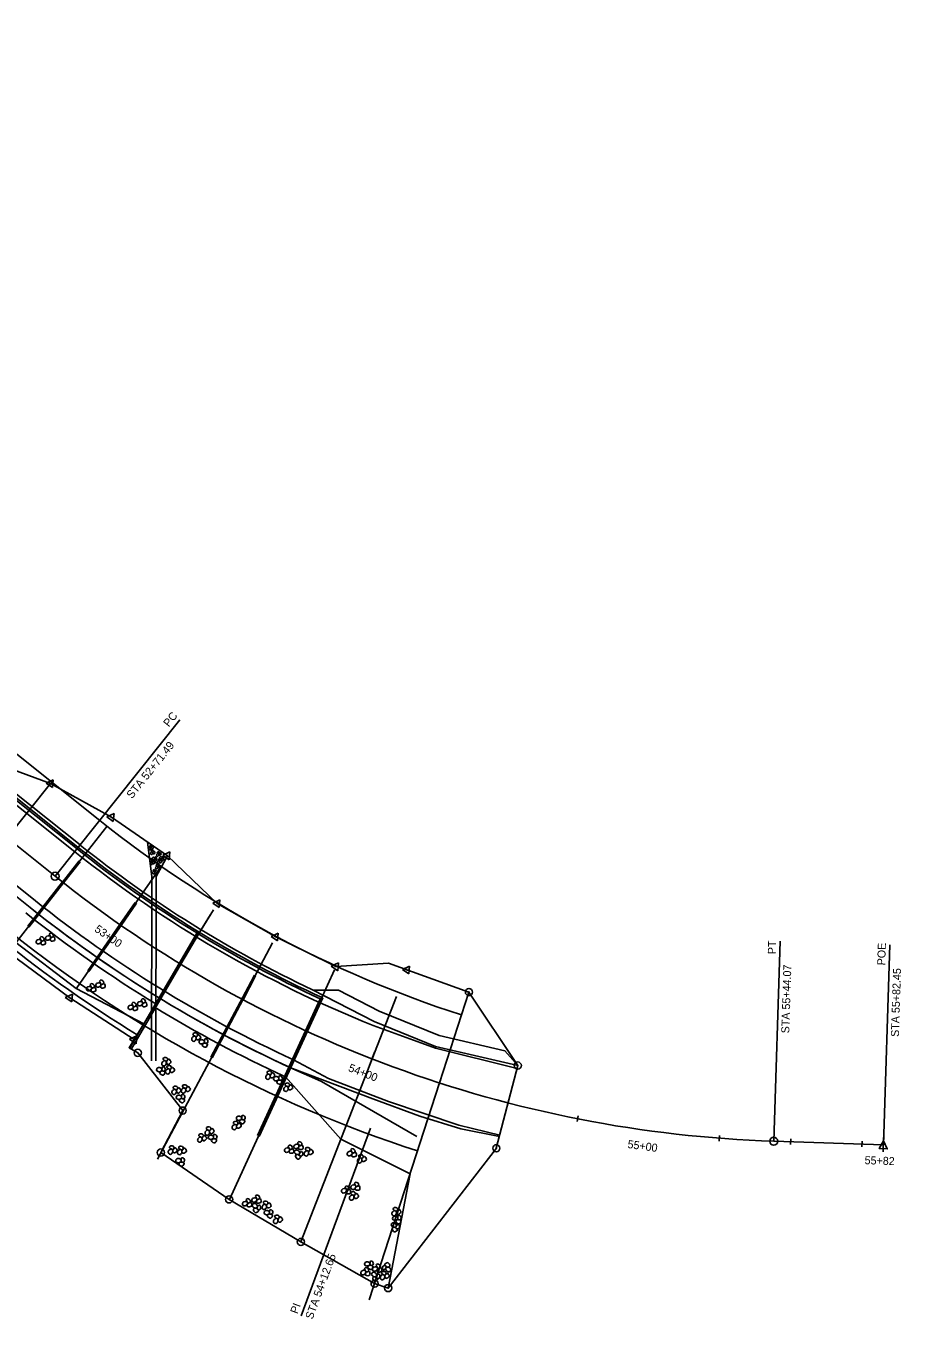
# Model space of a CAD drawing. Extents: x 1402746 to 1403514, y 558523 to 559048.
# Drawn here: x 1403207.5 to 1403513.8, y 558523.4 to 558975.9 of the extents above; entities that cross this region are included whole.
import ezdxf

# ---------------------------------------------------------------- set-up
doc = ezdxf.new("R2010")
doc.units = 0
for name, color, linetype in [('AC1_P', 7, 'Continuous'), ('AC1P_P', 7, 'Continuous'), ('AC1S_P_T', 7, 'Continuous'), ('AC1SC_P_T', 7, 'Continuous'), ('AC1SE_P_T', 7, 'Continuous'), ('DCP_P', 7, 'Continuous'), ('Default', 7, 'Continuous'), ('LASF_P', 7, 'Continuous'), ('Level 22', 7, 'Continuous'), ('Level 5', 7, 'Continuous'), ('NLC_P', 7, 'Continuous'), ('PE_P', 7, 'Continuous'), ('PET', 7, 'Continuous'), ('RCZ_P', 7, 'Continuous'), ('RGP_P', 7, 'Continuous')]:
    doc.layers.add(name, color=color, linetype=linetype)

# ---------------------------------------------------------------- blocks, each defined once
blk = doc.blocks.new('F')
at = {"layer": 'NLC_P'}
blk.add_line((0, 0), (0, 0), dxfattribs=at)
for radius in [1.25, 0.0833]:
    blk.add_circle((0, 0), radius, dxfattribs=at)
blk = doc.blocks.new('C')
at = {"layer": 'NLC_P'}
for p, q in [((-1.25, -0.72), (0, 1.44)), ((1.25, -0.72), (0, 1.44)), ((0, 0), (0, 0)), ((-1.25, -0.72), (1.25, -0.72))]:
    blk.add_line(p, q, dxfattribs=at)
blk.add_circle((0, 0), 0.0833, dxfattribs=at)
blk = doc.blocks.new('SF')
at = {"layer": 'Default'}
for points in [[(-0.074, 0.018), (-0.047, 0.048), (-0.01, 0.048), (0.001, 0.03), (0, 0.006), (-0.033, -0.005), (-0.064, -0.003), (-0.073, 0.019)], [(0.003, 0.031), (0.012, 0.05), (0.042, 0.047), (0.067, 0.032), (0.064, -0.005), (0.041, -0.032), (0.008, -0.016), (0.004, 0.032)], [(-0.037, -0.008), (-0.013, -0.004), (0.007, -0.016), (0.02, -0.062), (0.009, -0.085), (-0.023, -0.09), (-0.05, -0.054), (-0.036, -0.008)]]:
    blk.add_spline(points, degree=3, dxfattribs=at)

msp = doc.modelspace()

# ---------------------------------------------------------------- linework, layer by layer
at = {"layer": 'AC1_P'}
for p, q in [((1403084.86, 558798.61), (1403224.64, 558686.97)), ((1403077.99, 558790.01), (1403217.77, 558678.38)), ((1403469.17, 558585.7), (1403507.53, 558584.45))]:
    msp.add_line(p, q, dxfattribs=at)
msp.add_arc((1403482.99, 559010.47), 425, 231.3883, 268.1363, dxfattribs=at)
at = {"layer": 'AC1P_P'}
msp.add_lwpolyline([(1403507.57, 558585.85), (1403508.88, 558583), (1403506.08, 558583.09)], close=True, dxfattribs=at)
for centre in [(1403217.77, 558678.38), (1403469.17, 558585.7)]:
    msp.add_circle(centre, 1.4, dxfattribs=at)
at = {"layer": 'AC1S_P_T'}
for points in [[(1403221.14, 558676.99), (1403219.91, 558675.41)], [(1403242.06, 558663.4), (1403239.21, 558659.29)], [(1403262.1, 558648.56), (1403261.06, 558646.85)], [(1403283.76, 558636.2), (1403282.82, 558634.43)], [(1403306.1, 558625.13), (1403305.27, 558623.31)], [(1403329.55, 558616.8), (1403327.74, 558612.14)], [(1403352.56, 558607.03), (1403351.94, 558605.13)], [(1403376.5, 558600.06), (1403376, 558598.13)], [(1403400.81, 558594.51), (1403400.42, 558592.55)], [(1403450.2, 558587.74), (1403450.05, 558585.75)], [(1403475.13, 558586.5), (1403475.06, 558584.5)], [(1403500.11, 558585.69), (1403500.05, 558583.69)], [(1403507.61, 558586.95), (1403507.45, 558581.95)]]:
    msp.add_lwpolyline(points, dxfattribs=at)
at = {"layer": 'AC1SC_P_T'}
for points in [[(1403217.77, 558678.38), (1403261.46, 558733.08)], [(1403469.17, 558585.7), (1403471.45, 558655.66)], [(1403507.53, 558584.45), (1403509.8, 558654.41)]]:
    msp.add_lwpolyline(points, dxfattribs=at)
at = {"layer": 'AC1SE_P_T'}
msp.add_lwpolyline([(1403328.08, 558590.29), (1403303.87, 558524.61)], dxfattribs=at)
at = {"layer": 'DCP_P'}
for p, q in [((1403085.65, 558799.6), (1403225.43, 558687.97)), ((1403086.06, 558800.11), (1403225.84, 558688.48)), ((1403226.14, 558683.75), (1403220.33, 558676.35)), ((1403226.53, 558683.44), (1403220.72, 558676.05)), ((1403220.35, 558676.38), (1403208.19, 558660.88)), ((1403220.72, 558676.05), (1403208.55, 558660.55)), ((1403251.46, 558613.81), (1403251.63, 558678.27)), ((1403252.96, 558613.8), (1403253.13, 558678.27)), ((1403240.43, 558661.49), (1403245.79, 558669.21)), ((1403240.84, 558661.21), (1403246.2, 558668.93)), ((1403240.43, 558661.49), (1403229.19, 558645.31)), ((1403240.84, 558661.21), (1403229.6, 558645.02)), ((1403261.22, 558647.91), (1403267.74, 558659.08)), ((1403261.8, 558647.57), (1403268.31, 558658.74)), ((1403243.97, 558618.34), (1403261.22, 558647.91)), ((1403244.55, 558618), (1403261.8, 558647.57)), ((1403283.07, 558635.43), (1403287.48, 558643.73)), ((1403283.51, 558635.2), (1403287.92, 558643.49)), ((1403284.33, 558637.81), (1403272.26, 558615.13)), ((1403284.78, 558637.58), (1403272.7, 558614.89)), ((1403310.5, 558635.51), (1403288.53, 558587.64)), ((1403311.38, 558635.83), (1403289.14, 558587.37))]:
    msp.add_line(p, q, dxfattribs=at)
for radius, end in [(412.73, 245.2968), (412.07, 245.3893)]:
    msp.add_arc((1403482.99, 559010.47), radius, 231.3883, end, dxfattribs=at)
at = {"layer": 'LASF_P'}
for p, q in [((1403251.63, 558678.27), (1403250.14, 558690.31)), ((1403253.13, 558678.27), (1403257.05, 558685.58)), ((1403253.03, 558633.7), (1403252.41, 558632.68)), ((1403298.34, 558608.23), (1403317.69, 558586.35)), ((1403317.69, 558586.35), (1403341.97, 558574.3)), ((1403341.97, 558574.3), (1403334.3, 558534.32))]:
    msp.add_line(p, q, dxfattribs=at)
msp.add_lwpolyline([(1403166.72, 558688.95), (1403184.76, 558671.47), (1403204.07, 558655.2), (1403225.18, 558639.09), (1403248.81, 558626.79), (1403245.43, 558621.24)], dxfattribs=at)
for radius, start, end in [(441.4, 231.3883, 238.6023), (442.6, 238.6023, 245.343)]:
    msp.add_arc((1403482.99, 559010.47), radius, start, end, dxfattribs=at)
at = {"layer": 'Level 22'}
for p, q in [((1403216.21, 558710.86), (1403200.98, 558691.79)), ((1403235.9, 558695.78), (1403220.53, 558676.2)), ((1403240.63, 558661.35), (1403254.77, 558681.72)), ((1403220.53, 558676.2), (1403203.98, 558655.12)), ((1403273.14, 558666.65), (1403261.58, 558647.7)), ((1403261.58, 558647.7), (1403272.1, 558664.95)), ((1403240.63, 558661.35), (1403225.35, 558639.33)), ((1403293.81, 558655.09), (1403283.29, 558635.31)), ((1403261.58, 558647.7), (1403248.81, 558626.79)), ((1403315.46, 558645.6), (1403305.69, 558624.22)), ((1403362.54, 558637.87), (1403352.25, 558606.08)), ((1403283.29, 558635.31), (1403253.54, 558579.44)), ((1403337.23, 558636.36), (1403328.7, 558614.47)), ((1403305.69, 558624.22), (1403278.75, 558565.29)), ((1403328.7, 558614.47), (1403303.76, 558550.45)), ((1403352.25, 558606.08), (1403327.66, 558530.16))]:
    msp.add_line(p, q, dxfattribs=at)
at = {"layer": 'Level 5'}
msp.add_arc((1403482.99, 559010.47), 454, 231.3883, 238.6023, dxfattribs=at)
at = {"layer": 'NLC_P'}
msp.add_line((1403372.13, 558583.22), (1403379.64, 558612.16), dxfattribs=at)
for points in [[(1403216.21, 558710.86), (1403191.43, 558719.89), (1403171.9, 558735.49), (1403152.36, 558751.09), (1403132.83, 558766.7), (1403113.29, 558782.3), (1403093.76, 558797.9), (1403082.61, 558828.4), (1403065.4, 558843.99), (1403035, 558845.7), (1403013.25, 558858.73), (1403000.04, 558884.13), (1402996.41, 558891.65), (1402984.29, 558898.48), (1402980.37, 558900.53), (1402950.42, 558901.04), (1402929.04, 558914.48), (1402907.47, 558927.58), (1402885.68, 558940.35), (1402845.2, 558960.51), (1402816.01, 558974.96), (1402812.12, 558975.89), (1402790.89, 558960.35)], [(1403216.21, 558710.86), (1403237.46, 558699), (1403257.05, 558685.58)], [(1403294.94, 558657.21), (1403274.5, 558668.87), (1403257.05, 558685.58)], [(1403334.42, 558647.95), (1403316, 558646.78), (1403294.94, 558657.21)], [(1403201.38, 558651.82), (1403222.93, 558635.85), (1403245.43, 558621.24), (1403243.66, 558618.39), (1403246.7, 558616.6), (1403262.4, 558596.4), (1403254.76, 558581.73), (1403278.65, 558565.33), (1403303.76, 558550.45), (1403329.55, 558535.86), (1403334.3, 558534.32), (1403372.14, 558583.26)], [(1403379.64, 558612.16), (1403362.54, 558637.87), (1403334.42, 558647.95)]]:
    msp.add_lwpolyline(points, dxfattribs=at)
at = {"layer": 'PE_P'}
for p, q in [((1403086.73, 558800.95), (1403226.51, 558689.32)), ((1403069.26, 558779.07), (1403209.04, 558667.44))]:
    msp.add_line(p, q, dxfattribs=at)
for points in [[(1403307.87, 558638.65), (1403329.44, 558627.57), (1403350.88, 558618.88), (1403379.64, 558612.16)], [(1403308.08, 558638.54), (1403316.89, 558638.51), (1403331.11, 558631.21), (1403352.09, 558622.7), (1403375.13, 558617.32), (1403379.64, 558612.16)], [(1403299.89, 558611.48), (1403328.96, 558600.55), (1403345.32, 558594.44), (1403359.69, 558589.99), (1403373.19, 558587.31)]]:
    msp.add_lwpolyline(points, dxfattribs=at)
for radius, end in [(411, 244.7807), (439, 245.3596)]:
    msp.add_arc((1403482.99, 559010.47), radius, 231.3883, end, dxfattribs=at)
at = {"layer": 'PET'}
for p, q in [((1403084.86, 558798.61), (1403224.64, 558686.97)), ((1403071.13, 558781.42), (1403210.91, 558669.78))]:
    msp.add_line(p, q, dxfattribs=at)
for points in [[(1403329.01, 558626.17), (1403350.83, 558618.28), (1403379.37, 558611.13)], [(1403301.22, 558614.17), (1403313.45, 558607.59), (1403334.38, 558599.55), (1403359.01, 558591.25), (1403373.33, 558587.84)]]:
    msp.add_lwpolyline(points, dxfattribs=at)
for radius, end in [(414, 248.1652), (436, 245.3602)]:
    msp.add_arc((1403482.99, 559010.47), radius, 231.3883, end, dxfattribs=at)
at = {"layer": 'RCZ_P'}
msp.add_line((1403093.59, 558809.55), (1403233.38, 558697.91), dxfattribs=at)
for radius in [400, 450]:
    msp.add_arc((1403482.99, 559010.47), radius, 231.3883, 252.0837, dxfattribs=at)
at = {"layer": 'RGP_P'}
for p, q in [((1403086.52, 558765.28), (1403209.04, 558667.44)), ((1403310.98, 558606.58), (1403344.33, 558587.35))]:
    msp.add_line(p, q, dxfattribs=at)
msp.add_arc((1403482.99, 559010.47), 439, 231.3883, 246.9313, dxfattribs=at)

# ---------------------------------------------------------------- block references
at = {"layer": 'LASF_P'}
for p, xscale, yscale, rotation in [((1403251.34, 558688.37), 10.569177202534556, 10.569177202534558, -33.73947396709052), ((1403251.97, 558686.78), 10.569177202534556, 10.569177202534558, -33.73947396709052), ((1403251.92, 558683.23), 10.569177202534556, 10.569177202534558, -33.73947396709052), ((1403252.73, 558684.43), 10.569177202534558, 10.569177202534558, -97.15093709695222), ((1403254.08, 558686.23), 10.569177202534556, 10.569177202534558, -33.73947396709052), ((1403254.33, 558683.62), 10.569177202534556, 10.569177202534558, -33.73947396709052), ((1403255.26, 558684.6), 10.569177202534558, 10.569177202534558, -97.15093709695222), ((1403252.7, 558680.01), 10.569177202534556, 10.569177202534558, -33.73947396709052), ((1403253.72, 558681.79), 10.569177202534556, 10.569177202534558, -33.73947396709052), ((1403213.1, 558655.67), 21.138354405069112, 21.138354405069116, -65.48348873096828), ((1403216.37, 558656.94), 21.138354405069112, 21.138354405069116, -65.48348873096828), ((1403233.97, 558640.51), 21.138354405069112, 21.138354405069116, -65.48348873096828), ((1403230.7, 558639.24), 21.138354405069112, 21.138354405069116, -65.48348873096828), ((1403245.28, 558632.7), 21.138354405069112, 21.138354405069116, -65.48348873096828), ((1403248.55, 558633.97), 21.138354405069112, 21.138354405069116, -65.48348873096828), ((1403267.17, 558622.21), 21.138354405069112, 21.138354405069116, -33.73947396709052), ((1403270.03, 558620.05), 21.138354405069116, 21.138354405069116, -97.15093709695222), ((1403256.74, 558613.61), 21.138354405069112, 21.138354405069116, -33.73947396709052), ((1403255.18, 558610.31), 21.138354405069116, 21.138354405069116, -97.15093709695222), ((1403258.03, 558610.75), 21.138354405069112, 21.138354405069116, -33.73947396709052), ((1403293.08, 558608.9), 21.138354405069112, 21.138354405069116, -33.73947396709052), ((1403296.1, 558607.12), 21.138354405069116, 21.138354405069116, -97.15093709695222), ((1403299.39, 558604.68), 21.138354405069112, 21.138354405069116, -33.73947396709052), ((1403260.25, 558603.58), 21.138354405069112, 21.138354405069116, -33.73947396709052), ((1403262.01, 558600.62), 21.138354405069116, 21.138354405069116, -97.15093709695222), ((1403263.53, 558604.07), 21.138354405069112, 21.138354405069116, -33.73947396709052), ((1403281.33, 558591.29), 21.138354405069112, 21.138354405069116, -33.73947396709052), ((1403283.08, 558593.29), 21.138354405069116, 21.138354405069116, -97.15093709695222), ((1403269.25, 558586.9), 21.138354405069112, 21.138354405069116, -33.73947396709052), ((1403271.84, 558589.35), 21.138354405069112, 21.138354405069116, -33.73947396709052), ((1403273.23, 558586.62), 21.138354405069116, 21.138354405069116, -97.15093709695222), ((1403258.97, 558582.68), 21.138354405069112, 21.138354405069116, -33.73947396709052), ((1403262.19, 558582.55), 21.138354405069112, 21.138354405069116, -33.73947396709052), ((1403299.98, 558582.74), 21.138354405069112, 21.138354405069116, -65.48348873096828), ((1403303, 558580.94), 21.138354405069116, 21.138354405069116, -128.89495186082996), ((1403303.26, 558584.01), 21.138354405069112, 21.138354405069116, -65.48348873096828), ((1403303.26, 558584.01), 21.138354405069112, 21.138354405069116, -65.48348873096828), ((1403306.51, 558582.1), 21.138354405069112, 21.138354405069116, -33.73947396709052), ((1403306.51, 558582.1), 21.138354405069112, 21.138354405069116, -33.73947396709052), ((1403321.89, 558581.52), 21.138354405069112, 21.138354405069116, -65.48348873096828), ((1403261.87, 558578.44), 21.138354405069116, 21.138354405069116, -97.15093709695222), ((1403325.14, 558579.61), 21.138354405069112, 21.138354405069116, -33.73947396709052), ((1403319.88, 558568.5), 21.138354405069112, 21.138354405069116, -65.48348873096828), ((1403323.15, 558569.78), 21.138354405069112, 21.138354405069116, -65.48348873096828), ((1403285.27, 558564.01), 21.138354405069112, 21.138354405069116, -65.48348873096828), ((1403285.27, 558564.01), 21.138354405069112, 21.138354405069116, -65.48348873096828), ((1403288.54, 558565.28), 21.138354405069112, 21.138354405069116, -65.48348873096828), ((1403288.54, 558565.28), 21.138354405069112, 21.138354405069116, -65.48348873096828), ((1403291.79, 558563.37), 21.138354405069112, 21.138354405069116, -33.73947396709052), ((1403291.79, 558563.37), 21.138354405069112, 21.138354405069116, -33.73947396709052), ((1403322.39, 558566.65), 21.138354405069112, 21.138354405069116, -33.73947396709052), ((1403288.28, 558562.21), 21.138354405069116, 21.138354405069116, -128.89495186082996), ((1403288.28, 558562.21), 21.138354405069116, 21.138354405069116, -128.89495186082996), ((1403292.78, 558560.27), 21.138354405069116, 21.138354405069116, -97.15093709695222), ((1403292.78, 558560.27), 21.138354405069116, 21.138354405069116, -97.15093709695222), ((1403337.22, 558561.13), 21.138354405069112, 21.138354405069116, -33.73947396709052), ((1403295.79, 558558.46), 21.138354405069112, 21.138354405069116, -33.73947396709052), ((1403295.79, 558558.46), 21.138354405069112, 21.138354405069116, -33.73947396709052), ((1403336.85, 558555.49), 21.138354405069116, 21.138354405069116, -128.89495186082996), ((1403337.7, 558558.3), 21.138354405069116, 21.138354405069116, -97.15093709695222), ((1403327.95, 558542.33), 21.138354405069116, 21.138354405069116, -97.15093709695222), ((1403330.75, 558541.16), 21.138354405069112, 21.138354405069116, -65.48348873096828), ((1403333.74, 558541.71), 21.13835440506911, 21.138354405069112, 49.26157538451813), ((1403326.66, 558539.91), 21.138354405069112, 21.138354405069116, -65.48348873096828), ((1403329.98, 558538.16), 21.138354405069116, 21.138354405069116, -128.89495186082996), ((1403333.16, 558538.76), 21.138354405069112, 21.138354405069116, -33.73947396709052)]:
    msp.add_blockref('SF', p, dxfattribs=dict(at, xscale=xscale, yscale=yscale, rotation=rotation))
at = {"layer": 'NLC_P', "xscale": 1.1107690069282738, "yscale": 1.110769006928274, "rotation": -34.898581591204504}
for p in [(1403216.21, 558710.86), (1403237.46, 558699), (1403257.05, 558685.58), (1403274.5, 558668.87), (1403294.94, 558657.21), (1403316, 558646.78), (1403340.85, 558645.64), (1403222.93, 558635.85), (1403245.43, 558621.24)]:
    msp.add_blockref('C', p, dxfattribs=at)
at = {"layer": 'NLC_P', "rotation": -34.89858159120452}
for p in [(1403362.54, 558637.87), (1403246.7, 558616.6), (1403379.64, 558612.16), (1403262.4, 558596.4), (1403254.76, 558581.73), (1403372.13, 558583.22), (1403278.65, 558565.33), (1403303.76, 558550.45), (1403329.55, 558535.86), (1403334.3, 558534.32)]:
    msp.add_blockref('F', p, dxfattribs=at)

# ---------------------------------------------------------------- texts
at = {"layer": 'AC1S_P_T'}
for s, rotation, p in [('53+00', 325.232, (1403231.32, 558659.29)), ('54+00', 338.7133, (1403320.13, 558610.29)), ('55+00', 352.1947, (1403417.91, 558583.35)), ('55+82', 358.1363, (1403500.95, 558577.66))]:
    msp.add_text(s, height=2.8, rotation=rotation, dxfattribs=at).set_placement(p)
at = {"layer": 'AC1SC_P_T'}
for s, rotation, p in [('PC', 51.3883, (1403257.54, 558730.42)), ('STA 52+71.49', 51.3883, (1403244.67, 558705.32)), ('PT', 88.1363, (1403469.9, 558651.08)), ('POE', 88.1363, (1403508.17, 558647.18)), ('STA 55+44.07', 88.1363, (1403474.6, 558623.39)), ('STA 55+82.45', 88.1363, (1403512.96, 558622.15))]:
    msp.add_text(s, height=2.8, rotation=rotation, dxfattribs=at).set_placement(p)
at = {"layer": 'AC1SE_P_T'}
for s, p in [('STA 54+12.65', (1403307.81, 558523.16)), ('PI', (1403302.55, 558525.09))]:
    msp.add_text(s, height=2.8, rotation=69.7623, dxfattribs=at).set_placement(p)

doc.saveas('drawing.dxf')
